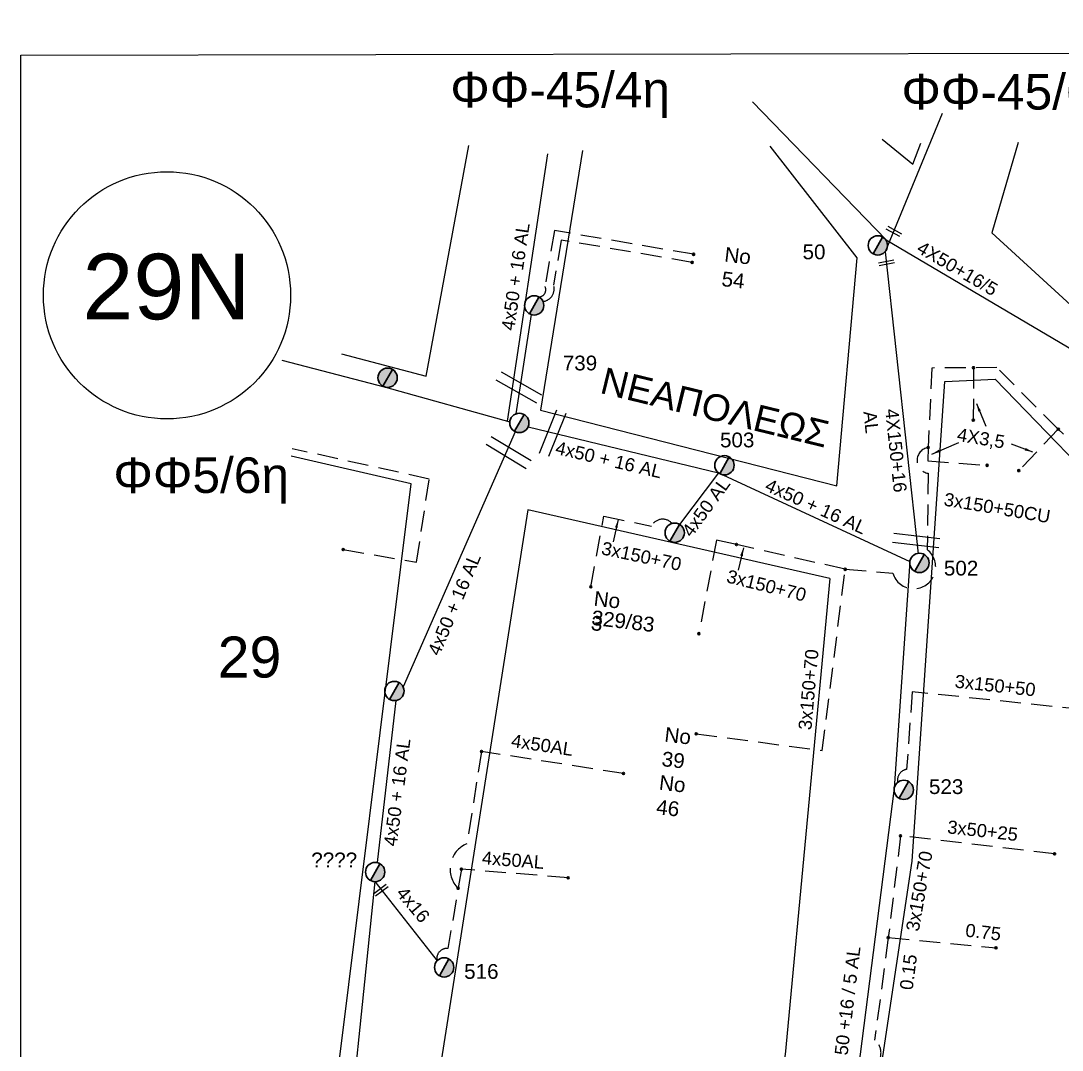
# Model space of a CAD drawing. Header units: millimetres. Extents: x 1421 to 7547, y 822 to 1863.
# Drawn here: x 5474.1 to 5601.2, y 1730.2 to 1855.8 of the extents above; entities that cross this region are included whole.
import ezdxf

# ---------------------------------------------------------------- set-up
doc = ezdxf.new("R2010")
doc.units = ezdxf.units.MM
doc.linetypes.add('DASHED', pattern=[19.05, 12.7, -6.35])
doc.layers.get('0').update_dxf_attribs({"lineweight": 30})
for name, color, linetype, lineweight in [('3x150+50', 7, 'Continuous', 30), ('3x50+25', 7, 'DASHED', 30), ('4x35', 1, 'DASHED', 30), ('4x50+16_5', 7, 'Continuous', 30), ('TEXT_ΔΙΑΦΟΡΑ', 7, 'Continuous', 30), ('TEXT_ΚΑΛΩΔΙΩΝ', 7, 'Continuous', 30), ('Άγνωστο εναέριο καλώδιο', 7, 'Continuous', 30), ('Άγνωστο Υπόγειο Καλώδιο', 7, 'DASHED', 30), ('Γυμνά εναέρια ΧΤ και ΦΟΠ (3Φ)   4x50+16AL', 7, 'Continuous', 30), ('Εναέρια παροχή ΧΤ 4x16', 7, 'SYN_LINE', 30), ('Επιγραφές - Σχήματα', 7, 'Continuous', 30), ('Καλώδια ΧΤ   3x150+50CU', 7, 'DASHED', 30), ('Καλώδια ΧΤ   3x150+70AL', 7, 'DASHED', 30), ('Μηχανική τομή', 7, 'Continuous', 30), ('Στύλος Ξύλινος', 7, 'Continuous', 30), ('Στύλος Ξύλινος @ 1', 7, 'Continuous', 30), ('Στύλος ΦΜ', 7, 'Continuous', 30), ('Στύλος ΦΜ @ 1', 7, 'Continuous', 30), ('Συνδέσεις', 7, 'Continuous', 30), ('Τομή', 7, 'Continuous', 30), ('Υπόβαθρο ΔΕΗ', 7, 'Continuous', 30), ('Υπόγεια Καλώδια Δικτύου ΧΤ   .075', 7, 'DASHED', 30), ('Υπόγεια Καλώδια Δικτύου ΧΤ   .15', 7, 'DASHED', 30), ('Υπόγεια Καλώδια Δικτύου ΧΤ  .0225', 7, 'DASHED', 30), ('Υπόγεια Καλώδια Δικτύου ΧΤ  4x50AL', 7, 'DASHED', 30)]:
    doc.layers.add(name, color=color, linetype=linetype, lineweight=lineweight)
doc.styles.add('arial', font='arial.ttf')
doc.styles.get("Standard").update_dxf_attribs({"font": 'arial.ttf'})
doc.linetypes.add('SYN_LINE', pattern='A,0.5,-0.0001,["/\\/\\/\\/",Standard,S=0.1,R=0,X=0,Y=-0.05],-0.25', length=0.7501)
doc.dimstyles.new('ISO-25', dxfattribs={"dimtxt": 2.5, "dimasz": 2.5, "dimexe": 1.25, "dimexo": 0.625, "dimtad": 1, "dimtxsty": 'Standard', "dimcen": 2.5, "dimadec": 0, "dimazin": 0, "dimtfac": 1, "dimtmove": 0, "dimatfit": 3, "dimfxl": 1, "dimarcsym": 0})

# ---------------------------------------------------------------- blocks, each defined once
blk = doc.blocks.new('ΥΠΑΡΧΩΝ ΤΣΙΜΕΝΤΕΝΙΟΣ ΣΤΥΛΟΣ')
at = {"layer": 'Στύλος ΦΜ'}
blk.add_hatch(color=7, dxfattribs=at).paths.add_polyline_path([(-1.29, -2.28, 0.574793), (2.62, 0, 0.268822), (1.3, 2.27)])
at = {"layer": 'Στύλος ΦΜ', "color": 7}
blk.add_line((-1.29, -2.28), (1.3, 2.27), dxfattribs=at)
blk.add_circle((0, 0), 2.62, dxfattribs=at)
at = {"layer": 'Στύλος ΦΜ', "flags": 4}
for tag, p in [('ΑΡΙΘΜΟΣ', (-4.68, 8.05)), ('ΤΥΠΟΣ', (-4.91, 3.03))]:
    blk.add_attdef(tag, p, '', height=4, dxfattribs=at)
blk = doc.blocks.new('ΥΠΑΡΧΩΝ ΞΥΛΙΝΟΣ ΣΤΥΛΟΣ')
at = {"layer": 'Στύλος Ξύλινος'}
h = blk.add_hatch(color=7, dxfattribs=at)
h.paths.add_polyline_path([(-2.62, 0, 0.270008), (-1.29, -2.28), (1.3, 2.27, 0.576266)])
h.paths.add_polyline_path([(-1.29, -2.28, 0.574793), (2.62, 0, 0.268822), (1.3, 2.27)])
at = {"layer": 'Στύλος Ξύλινος', "color": 7}
blk.add_line((-1.29, -2.28), (1.3, 2.27), dxfattribs=at)
blk.add_circle((0, 0), 2.62, dxfattribs=at)
at = {"layer": 'Στύλος Ξύλινος', "flags": 4}
for tag, p in [('ΑΡΙΘΜΟΣ', (-4.91, 8.6)), ('ΤΥΠΟΣ', (-4.85, 3.39))]:
    blk.add_attdef(tag, p, '', height=4, dxfattribs=at)
blk = doc.blocks.new('ΜΗΧΑΝΙΚΗ ΤΟΜΗ')
at = {"layer": 'Μηχανική τομή', "lineweight": -3, "ltscale": 40}
for p, q in [((-3.78, 1.15), (3.8, 1.15)), ((3.8, -0.4), (-3.78, -0.4))]:
    blk.add_line(p, q, dxfattribs=at)
blk = doc.blocks.new('ΤΟΜΗ')
at = {"layer": 'Τομή', "lineweight": -3, "ltscale": 40}
for p, q in [((-11.37, 1.1), (11.37, 1.1)), ((11.37, -3.57), (-11.37, -3.57))]:
    blk.add_line(p, q, dxfattribs=at)
blk = doc.blocks.new('_ΣΥΝΔΕΣΗ')
at = {"layer": 'Συνδέσεις', "linetype": 'SYN_LINE', "ltscale": 40}
blk.add_hatch(color=256, dxfattribs=at).paths.add_polyline_path([(0.5, -0.01, 1), (-0.5, -0.01, 1)])
at = {"layer": 'Συνδέσεις'}
blk.add_circle((0, -0.01), 0.5, dxfattribs=at)

msp = doc.modelspace()

# ---------------------------------------------------------------- linework, layer by layer
at = {"color": 2, "lineweight": -3, "ltscale": 0.2}
msp.add_line((5583.61, 1790.81), (5583.61, 1790.81), dxfattribs=at)
at = {"linetype": 'Continuous', "lineweight": -3, "ltscale": 0.2}
msp.add_lwpolyline([(5474.15, 1851.64), (7546.99, 1855.83), (7546.99, 826.44), (5474.15, 822.25)], close=True, dxfattribs=at)
msp.add_circle((5491.98, 1822.34), 15.08, dxfattribs=at)
at = {"layer": '3x150+50', "color": 6, "linetype": 'DASHED', "lineweight": -3, "ltscale": 0.2}
msp.add_lwpolyline([(5607.52, 1771.4), (5582.89, 1773.96), (5582.21, 1764.5, 0.426815), (5581.12, 1762.92, -1.288707)], format="xyb", dxfattribs=at)
at = {"layer": '3x50+25', "color": 6, "lineweight": -3, "ltscale": 0.2}
msp.add_lwpolyline([(5600.26, 1754.19), (5581.46, 1756.4)], dxfattribs=at)
at = {"layer": '4x35', "color": 2, "lineweight": -3, "ltscale": 0.2}
msp.add_line((5590.36, 1813.5), (5590.34, 1807.1), dxfattribs=at)
for points in [[(5600.71, 1806), (5595.88, 1800.95)], [(5584.83, 1803.77), (5584.79, 1802.13), (5592.02, 1801.6)]]:
    msp.add_lwpolyline(points, dxfattribs=at)
at = {"layer": '4x50+16_5', "color": 1, "linetype": 'Continuous', "lineweight": -3, "ltscale": 0.2}
msp.add_lwpolyline([(5563.39, 1845.95), (5579.72, 1829.1), (5609.06, 1811.77)], dxfattribs=at)
at = {"layer": '4x50+16_5', "color": 6, "lineweight": -3, "ltscale": 0.2}
msp.add_lwpolyline([(5582.61, 1789.88), (5580.7, 1762.2), (5576.3, 1727.83), (5571.45, 1695.31)], dxfattribs=at)
at = {"layer": 'Άγνωστο εναέριο καλώδιο', "color": 173, "lineweight": -3, "ltscale": 0.2}
msp.add_lwpolyline([(5506, 1814.43), (5518.63, 1811.13), (5533.8, 1806.91)], dxfattribs=at)
at = {"layer": 'Άγνωστο Υπόγειο Καλώδιο', "color": 10, "lineweight": -3, "ltscale": 0.2}
msp.add_lwpolyline([(5556.22, 1827.34), (5539.23, 1830.24), (5538.1, 1823.41, -0.529821), (5537.36, 1822.14, -0.602092)], format="xyb", dxfattribs=at)
at = {"layer": 'Άγνωστο Υπόγειο Καλώδιο', "color": 62, "lineweight": -3, "ltscale": 0.2}
msp.add_lwpolyline([(5556.05, 1826.36), (5540.06, 1829.08), (5539.14, 1823.58, -0.474366), (5537.85, 1821.59)], format="xyb", dxfattribs=at)
at = {"layer": 'Γυμνά εναέρια ΧΤ και ΦΟΠ (3Φ)   4x50+16AL', "color": 5, "lineweight": -3, "ltscale": 0.2}
msp.add_lwpolyline([(5586.53, 1844.53), (5579.6, 1827.64), (5583.61, 1790.81)], dxfattribs=at)
at = {"layer": 'Γυμνά εναέρια ΧΤ και ΦΟΠ (3Φ)   4x50+16AL', "color": 62, "lineweight": -3, "ltscale": 0.2}
msp.add_lwpolyline([(5538.39, 1839.62), (5533.48, 1807)], dxfattribs=at)
at = {"layer": 'Γυμνά εναέρια ΧΤ και ΦΟΠ (3Φ)   4x50+16AL', "color": 27, "lineweight": -3, "ltscale": 0.2}
for points in [[(5536.4, 1820), (5534.55, 1807.87)], [(5534.47, 1805.7), (5520.79, 1774.55)], [(5519.89, 1772.89), (5517.62, 1753.12)], [(5517.35, 1750.8), (5513.16, 1710.14)]]:
    msp.add_lwpolyline(points, dxfattribs=at)
at = {"layer": 'Γυμνά εναέρια ΧΤ και ΦΟΠ (3Φ)   4x50+16AL', "color": 6, "lineweight": -3, "ltscale": 0.2}
for points in [[(5536.04, 1806.3), (5559.25, 1800.67), (5582.61, 1789.88)], [(5559.25, 1800.67), (5554.5, 1794.39)]]:
    msp.add_lwpolyline(points, dxfattribs=at)
at = {"layer": 'Εναέρια παροχή ΧΤ 4x16', "color": 27, "lineweight": -3, "ltscale": 0.2}
msp.add_lwpolyline([(5517.35, 1750.8), (5524.92, 1741.14)], dxfattribs=at)
at = {"layer": 'Καλώδια ΧΤ   3x150+50CU', "color": 2, "lineweight": -3, "ltscale": 0.2}
msp.add_lwpolyline([(5600.71, 1806), (5593.22, 1813.52), (5585.29, 1813.47), (5584.83, 1803.77, 0.855172), (5584.83, 1800.62), (5584.71, 1791.32, -1.372741), (5580.52, 1788.44)], format="xyb", dxfattribs=at)
at = {"layer": 'Καλώδια ΧΤ   3x150+70AL', "color": 10, "lineweight": -3, "ltscale": 0.2}
msp.add_lwpolyline([(5543.68, 1786.76), (5545.27, 1795.4), (5551.07, 1794.19, -0.525455), (5553.59, 1794.5)], format="xyb", dxfattribs=at)
at = {"layer": 'Καλώδια ΧΤ   3x150+70AL', "color": 2, "lineweight": -3, "ltscale": 0.2}
for points in [[(5556.53, 1768.83), (5571.91, 1766.81), (5574.72, 1788.91), (5561.44, 1791.94), (5559, 1792.47), (5556.87, 1781.05)], [(5574.72, 1788.91), (5580.52, 1788.44)]]:
    msp.add_lwpolyline(points, dxfattribs=at)
at = {"layer": 'Καλώδια ΧΤ   3x150+70AL', "color": 6, "lineweight": -3, "ltscale": 0.2}
msp.add_lwpolyline([(5581.46, 1756.4), (5579.97, 1743.97)], dxfattribs=at)
at = {"layer": 'Υπόβαθρο ΔΕΗ', "lineweight": -3, "ltscale": 0.2}
for points in [[(5579.21, 1841.41), (5582.96, 1838.35), (5583.93, 1840.89)], [(5595.81, 1840.97), (5592.58, 1829.97)], [(5513.25, 1815.18), (5523.61, 1812.49), (5528.8, 1840.61)], [(5542.65, 1840.01), (5537.56, 1808.33)], [(5573.71, 1799.1), (5576.19, 1826.93), (5565.56, 1840.53)], [(5592.58, 1829.97), (5632.05, 1793.86)], [(5575.35, 1703.2), (5582.89, 1753.3), (5586.88, 1811.81)], [(5586.88, 1811.81), (5593.02, 1812.1)], [(5593.02, 1812.1), (5625.63, 1778.44)], [(5537.56, 1808.33), (5573.71, 1799.1)], [(5495.24, 1722.43), (5511.65, 1718), (5521.78, 1799.34), (5507.13, 1802.71)], [(5535.98, 1796.16), (5523.14, 1714.45)], [(5572.82, 1787.77), (5535.98, 1796.16)], [(5572.82, 1787.77), (5567.38, 1729.71), (5563.36, 1706.09)]]:
    msp.add_lwpolyline(points, dxfattribs=at)
at = {"layer": 'Υπόγεια Καλώδια Δικτύου ΧΤ   .075', "color": 6, "lineweight": -3, "ltscale": 0.2}
msp.add_lwpolyline([(5579.97, 1743.97), (5593.11, 1742.72)], dxfattribs=at)
at = {"layer": 'Υπόγεια Καλώδια Δικτύου ΧΤ   .15', "color": 2, "lineweight": -3, "ltscale": 0.2}
msp.add_lwpolyline([(5617.5, 1789.99, 0.491955), (5612.07, 1794.58), (5600.71, 1806)], format="xyb", dxfattribs=at)
at = {"layer": 'Υπόγεια Καλώδια Δικτύου ΧΤ   .15', "color": 6, "lineweight": -3, "ltscale": 0.2}
msp.add_lwpolyline([(5579.97, 1743.97), (5578.3, 1731.47)], dxfattribs=at)
msp.add_arc((5577.12, 1729.9), 1.96, 314.7874, 52.9396, dxfattribs=at)
at = {"layer": 'Υπόγεια Καλώδια Δικτύου ΧΤ  .0225', "color": 5, "lineweight": -3, "ltscale": 0.2}
msp.add_lwpolyline([(5513.48, 1791.32), (5522.43, 1789.77), (5523.96, 1799.92), (5507.25, 1803.62)], dxfattribs=at)
at = {"layer": 'Υπόγεια Καλώδια Δικτύου ΧΤ  4x50AL', "color": 27, "lineweight": -3, "ltscale": 0.2}
for points in [[(5547.68, 1763.99), (5530.35, 1766.68), (5528.56, 1755.43)], [(5540.92, 1751.26), (5527.89, 1752.33), (5526.25, 1742.64)]]:
    msp.add_lwpolyline(points, dxfattribs=at)
for centre, radius, start, end in [((5529.87, 1752.34), 3.36, 113.047, 224.7187), ((5526.14, 1741.4), 1.25, 84.5817, 192.1308)]:
    msp.add_arc(centre, radius, start, end, dxfattribs=at)

# ---------------------------------------------------------------- block references
at = {"layer": 'Μηχανική τομή', "lineweight": -3, "xscale": 0.249999999999919, "yscale": 0.249999999999919, "zscale": 0.249999999999919}
for p, rotation in [((5580.6, 1830.05), 330.7722658896743), ((5579.76, 1826.21), 10.91355819146379), ((5518.13, 1749.69), 36.8221313470935)]:
    msp.add_blockref('ΜΗΧΑΝΙΚΗ ΤΟΜΗ', p, dxfattribs=dict(at, rotation=rotation))
at = {"layer": 'Στύλος Ξύλινος @ 1', "lineweight": -3, "ltscale": 40, "xscale": 0.4499999999998181, "yscale": 0.4499999999998181, "zscale": 0.4499999999998181}
msp.add_blockref('ΥΠΑΡΧΩΝ ΞΥΛΙΝΟΣ ΣΤΥΛΟΣ', (5518.89, 1812.28), dxfattribs=at)
at = {"layer": 'Στύλος ΦΜ @ 1', "lineweight": -3, "ltscale": 40}
ref = msp.add_blockref('ΥΠΑΡΧΩΝ ΤΣΙΜΕΝΤΕΝΙΟΣ ΣΤΥΛΟΣ', (5578.69, 1828.43), dxfattribs=dict(at, xscale=0.4499999999998181, yscale=0.4499999999998181, zscale=0.4499999999998181))
ref.add_attrib('ΤΥΠΟΣ', '50', (5569.51, 1826.74), dxfattribs={"layer": 'Στύλος ΦΜ', "height": 1.8, "flags": 4})
at = {"layer": 'Στύλος ΦΜ @ 1', "lineweight": -3, "ltscale": 40, "xscale": 0.4499999999998181, "yscale": 0.4499999999998181, "zscale": 0.4499999999998181}
for p in [(5536.77, 1821.11), (5553.91, 1793.37), (5519.72, 1774.06)]:
    msp.add_blockref('ΥΠΑΡΧΩΝ ΤΣΙΜΕΝΤΕΝΙΟΣ ΣΤΥΛΟΣ', p, dxfattribs=at)
at = {"layer": 'Στύλος ΦΜ @ 1', "lineweight": -3, "ltscale": 40}
ref = msp.add_blockref('ΥΠΑΡΧΩΝ ΤΣΙΜΕΝΤΕΝΙΟΣ ΣΤΥΛΟΣ', (5534.96, 1806.77), dxfattribs=dict(at, xscale=0.4499999999998181, yscale=0.4499999999998181, zscale=0.4499999999998181))
ref.add_attrib('ΤΥΠΟΣ', '739', (5540.26, 1813.18), dxfattribs={"layer": 'Στύλος ΦΜ', "height": 1.8, "flags": 4})
ref = msp.add_blockref('ΥΠΑΡΧΩΝ ΤΣΙΜΕΝΤΕΝΙΟΣ ΣΤΥΛΟΣ', (5559.98, 1801.6), dxfattribs=dict(at, xscale=0.4499999999998181, yscale=0.4499999999998181, zscale=0.4499999999998181))
ref.add_attrib('ΤΥΠΟΣ', '503', (5559.44, 1803.79), dxfattribs={"layer": 'Στύλος ΦΜ', "height": 1.8, "flags": 4})
ref = msp.add_blockref('ΥΠΑΡΧΩΝ ΤΣΙΜΕΝΤΕΝΙΟΣ ΣΤΥΛΟΣ', (5583.77, 1789.69), dxfattribs=dict(at, xscale=0.4499999999998181, yscale=0.4499999999998181, zscale=0.4499999999998181))
ref.add_attrib('ΤΥΠΟΣ', '502', (5586.75, 1788.15), dxfattribs={"layer": 'Στύλος ΦΜ', "height": 1.8, "flags": 4})
ref = msp.add_blockref('ΥΠΑΡΧΩΝ ΤΣΙΜΕΝΤΕΝΙΟΣ ΣΤΥΛΟΣ', (5581.86, 1762), dxfattribs=dict(at, xscale=0.4499999999998181, yscale=0.4499999999998181, zscale=0.4499999999998181))
ref.add_attrib('ΤΥΠΟΣ', '523', (5584.93, 1761.49), dxfattribs={"layer": 'Στύλος ΦΜ', "height": 1.8, "flags": 4})
ref = msp.add_blockref('ΥΠΑΡΧΩΝ ΤΣΙΜΕΝΤΕΝΙΟΣ ΣΤΥΛΟΣ', (5517.37, 1751.97), dxfattribs=dict(at, xscale=0.4499999999998181, yscale=0.4499999999998181, zscale=0.4499999999998181))
ref.add_attrib('ΤΥΠΟΣ', '????', (5509.58, 1752.55), dxfattribs={"layer": 'Στύλος ΦΜ', "height": 1.8, "flags": 4})
ref = msp.add_blockref('ΥΠΑΡΧΩΝ ΤΣΙΜΕΝΤΕΝΙΟΣ ΣΤΥΛΟΣ', (5525.79, 1740.34), dxfattribs=dict(at, xscale=0.4499999999998181, yscale=0.4499999999998181, zscale=0.4499999999998181))
ref.add_attrib('ΤΥΠΟΣ', '516', (5528.23, 1738.94), dxfattribs={"layer": 'Στύλος ΦΜ', "height": 1.8, "flags": 4})
at = {"layer": 'Συνδέσεις', "lineweight": -3, "xscale": 0.25, "yscale": 0.25, "zscale": 0.25}
for p in [(5556.22, 1827.34), (5556.05, 1826.36), (5590.36, 1813.51), (5590.34, 1807.1), (5600.71, 1806), (5584.83, 1803.77), (5592.02, 1801.6), (5595.88, 1800.95), (5513.48, 1791.32), (5561.44, 1791.94), (5574.72, 1788.91), (5543.68, 1786.76), (5556.87, 1781.06), (5556.53, 1768.83), (5530.35, 1766.68), (5547.68, 1764), (5581.46, 1756.4), (5600.26, 1754.19), (5527.89, 1752.33), (5540.92, 1751.26), (5527.49, 1749.99), (5579.97, 1743.97), (5593.11, 1742.72)]:
    msp.add_blockref('_ΣΥΝΔΕΣΗ', p, dxfattribs=at)
at = {"layer": 'Τομή', "lineweight": -3, "xscale": 0.2499999999998873, "yscale": 0.2499999999998873, "zscale": 0.2499999999998873}
for p, rotation in [((5534.76, 1810.84), 150.4189957441581), ((5539.32, 1805.4), 248.1909067709115), ((5533.5, 1802.89), 148.8591592815139), ((5583.35, 1792.11), 173.3897878554821)]:
    msp.add_blockref('ΤΟΜΗ', p, dxfattribs=dict(at, rotation=rotation))

# ---------------------------------------------------------------- texts
at = {"linetype": 'Continuous', "lineweight": -3, "ltscale": 0.2}
for s, height, p in [('29N', 8, (5481.67, 1819.41)), ('29', 5, (5498.16, 1775.7))]:
    msp.add_text(s, height=height, dxfattribs=at).set_placement(p)
at = {"lineweight": -3, "ltscale": 40, "char_height": 4, "width": 51.2353, "attachment_point": 1, "style": 'arial'}
for s, insert in [('{\\H1.083x;ΦΦ-45/4η}', (5526.53, 1849.6)), ('{\\H1.083x;ΦΦ-45/6η}', (5581.56, 1849.34)), ('{\\H1.083x;ΦΦ5/6η}', (5485.43, 1802.56))]:
    msp.add_mtext(s, dxfattribs=dict(at, insert=insert))
at = {"lineweight": -3, "ltscale": 40, "insert": (5545.42, 1813.61), "char_height": 3, "width": 35.3422, "attachment_point": 1, "rotation": 346.3181, "style": 'arial'}
msp.add_mtext('{\\H1.083x;ΝΕΑΠΟΛΕΩΣ}', dxfattribs=at)
at = {"layer": 'TEXT_ΔΙΑΦΟΡΑ', "lineweight": -3}
note = msp.add_mtext_dynamic_manual_height_columns('No ', width=1.8, gutter_width=1.63, heights=[0.0453, 0], dxfattribs=dict(at, insert=(5556.71, 1828.65), char_height=1.8, attachment_point=1, rotation=353.3176))
for column, words in zip(note.columns.linked_columns, ['54']):
    column.text = words
at = {"layer": 'TEXT_ΔΙΑΦΟΡΑ', "color": 7, "lineweight": -3}
note = msp.add_mtext_dynamic_manual_height_columns('No ', width=1.8, gutter_width=1.63, heights=[0.0453, 0], dxfattribs=dict(at, insert=(5540.77, 1786.67), char_height=1.8, attachment_point=1, rotation=353.3176))
for column, words in zip(note.columns.linked_columns, ['3\\P']):
    column.text = words
at = {"layer": 'TEXT_ΔΙΑΦΟΡΑ', "lineweight": -3}
note = msp.add_mtext_dynamic_manual_height_columns('329/83\\P', width=1.8, gutter_width=1.63, heights=[0.0453, 0], dxfattribs=dict(at, insert=(5540.5, 1784.33), char_height=1.8, attachment_point=1, rotation=353.3176))
at = {"layer": 'TEXT_ΔΙΑΦΟΡΑ', "color": 7, "lineweight": -3}
note = msp.add_mtext_dynamic_manual_height_columns('No ', width=1.8, gutter_width=1.63, heights=[0.0453, 0], dxfattribs=dict(at, insert=(5549.4, 1770.08), char_height=1.8, attachment_point=1, rotation=353.3176))
for column, words in zip(note.columns.linked_columns, ['39\\P']):
    column.text = words
note = msp.add_mtext_dynamic_manual_height_columns('No ', width=1.8, gutter_width=1.63, heights=[0.0453, 0], dxfattribs=dict(at, insert=(5548.74, 1764.22), char_height=1.8, attachment_point=1, rotation=353.3176))
for column, words in zip(note.columns.linked_columns, ['46\\P']):
    column.text = words
at = {"layer": 'TEXT_ΚΑΛΩΔΙΩΝ', "lineweight": -3, "ltscale": 0.2, "style": 'arial'}
for s, rotation, p in [('4x50 + 16 AL', 81.7216, (5534.33, 1817.96)), ('4X3,5', 350.4861, (5588.27, 1804.6)), ('4x50 + 16 AL', 346.841, (5539.25, 1803.01)), ('4x50 AL', 53.9173, (5555.96, 1792.71)), ('4x50 + 16 AL', 335.6873, (5564.79, 1798.58)), ('3x150+50CU', 350.4861, (5586.66, 1796.7)), ('3x150+70', 348.0393, (5544.87, 1790.75)), ('4x50 + 16 AL', 67.2355, (5525.2, 1778.24)), ('3x150+70', 346.0318, (5560.13, 1787.34)), ('3x150+70', 84.8331, (5570.58, 1769.24)), ('3x150+50', 353.6884, (5588.02, 1774.48)), ('4x50AL', 351.5288, (5533.89, 1767.24)), ('4x50 + 16 AL', 82.6183, (5519.99, 1755.04)), ('3x50+25', 353.558, (5587.1, 1756.71)), ('4x50AL', 355.5587, (5530.35, 1752.93)), ('3x150+70', 80.0413, (5583.68, 1744.64)), ('4x16', 309.8764, (5519.84, 1749.34)), ('4 x 50 +16 / 5 AL', 83.1286, (5574.56, 1725.97))]:
    msp.add_text(s, height=1.6, rotation=rotation, dxfattribs=at).set_placement(p)
at = {"layer": 'TEXT_ΚΑΛΩΔΙΩΝ', "lineweight": -3, "insert": (5584.11, 1829.05), "char_height": 1.6, "attachment_point": 1, "rotation": 329.7898}
msp.add_mtext_dynamic_manual_height_columns('4X50+16/5', width=1.8, gutter_width=12.5, heights=[0.0453], dxfattribs=at)
at = {"layer": 'TEXT_ΚΑΛΩΔΙΩΝ', "lineweight": -3}
note = msp.add_mtext_dynamic_manual_height_columns('4X150+16\\P', width=1.8, gutter_width=12.5, heights=[0.0453, 0], dxfattribs=dict(at, insert=(5579.68, 1822.8), char_height=1.6, attachment_point=1, rotation=276))
for column, words in zip(note.columns.linked_columns, ['AL']):
    column.text = words
note = msp.add_mtext_dynamic_manual_height_columns('0.75\\P', width=1.8, gutter_width=1.63, heights=[0.0453, 0], dxfattribs=dict(at, insert=(5586.08, 1746.09), char_height=1.6, attachment_point=1, rotation=353.3176))
note = msp.add_mtext_dynamic_manual_height_columns('0.15\\P', width=1.8, gutter_width=1.63, heights=[0.0453, 0], dxfattribs=dict(at, insert=(5580.91, 1734.31), char_height=1.6, attachment_point=1, rotation=82.666))

# ---------------------------------------------------------------- leaders
at = {"layer": 'Επιγραφές - Σχήματα', "lineweight": -3, "ltscale": 40}
for points in [[(5590.72, 1809.13), (5591.88, 1806.39)], [(5585.29, 1802.96), (5588.56, 1804.38)], [(5597.6, 1803.22), (5595.01, 1804.18)], [(5547.02, 1794.97), (5546.39, 1792.26)], [(5562.29, 1791.53), (5561.66, 1788.81)]]:
    msp.add_leader(points, dimstyle='ISO-25', override={"dimasz": 1, "dimtad": 0}, dxfattribs=at)

doc.saveas('drawing.dxf')
